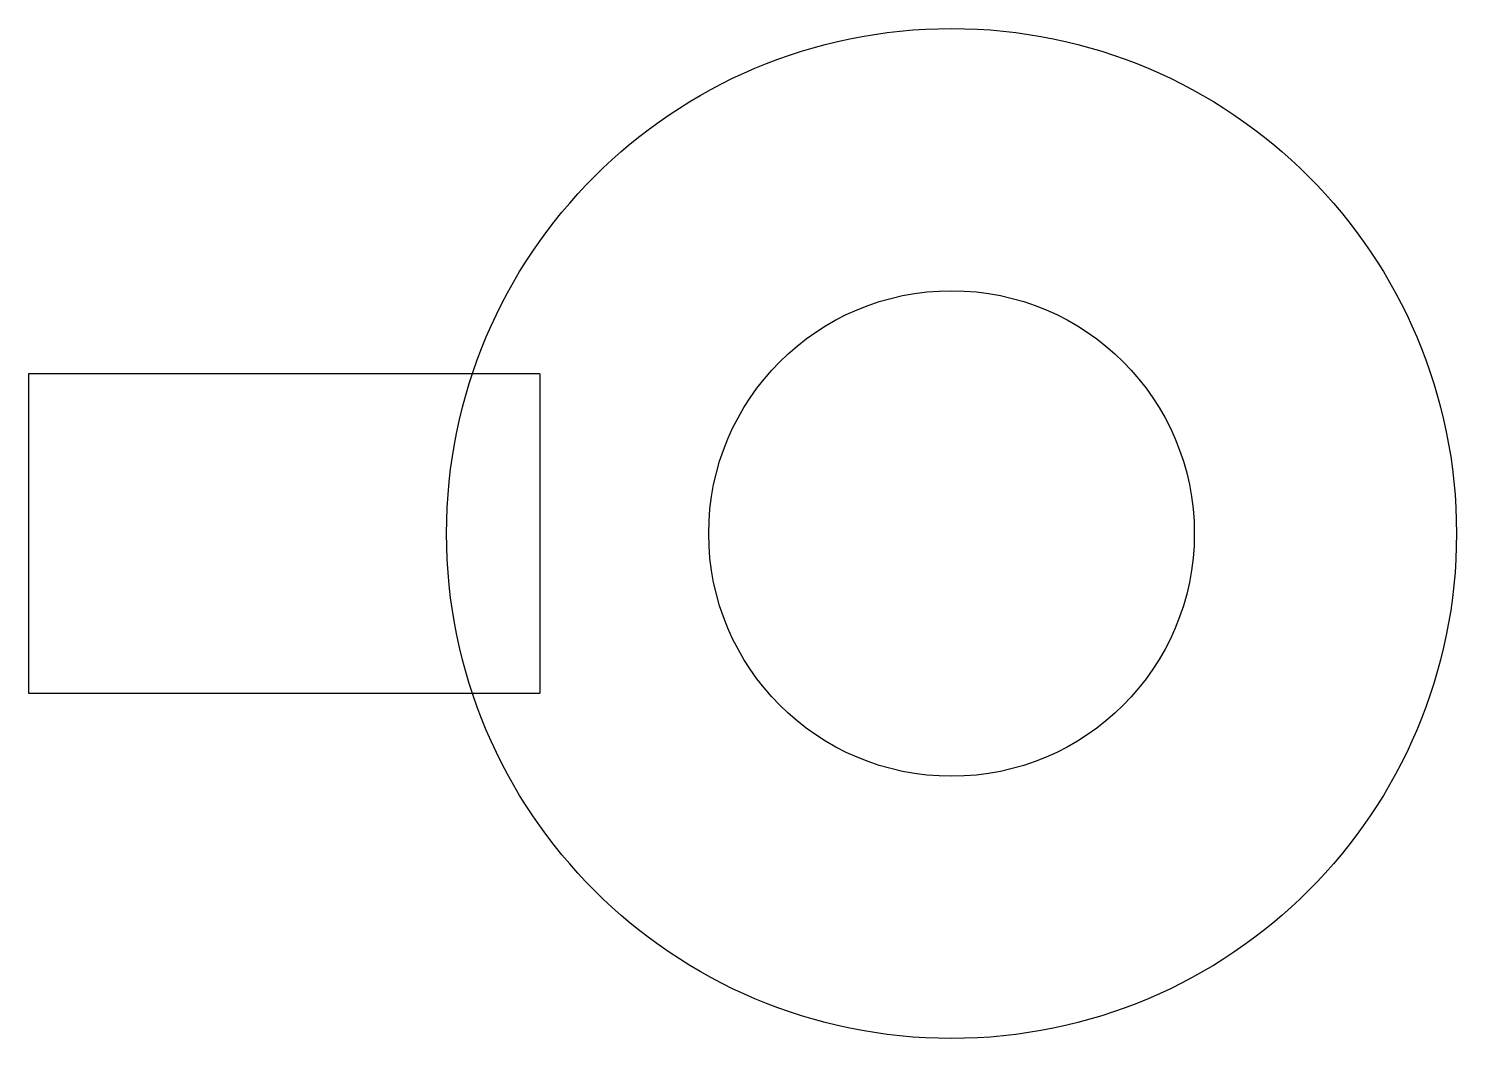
# Model space of a CAD drawing. Header units: millimetres. Extents: x -40 to 183, y -79 to 79.
import ezdxf

# ---------------------------------------------------------------- set-up
doc = ezdxf.new("R2010")
doc.units = ezdxf.units.MM

msp = doc.modelspace()

# ---------------------------------------------------------------- linework, layer by layer
for p, q in [((-40, 25), (-40, -25)), ((40, 25), (-40, 25)), ((40, 25), (40, -25)), ((-40, -25), (40, -25))]:
    msp.add_line(p, q)
for radius in [79.03, 38]:
    msp.add_circle((104.45, 0), radius)

doc.saveas('drawing.dxf')
